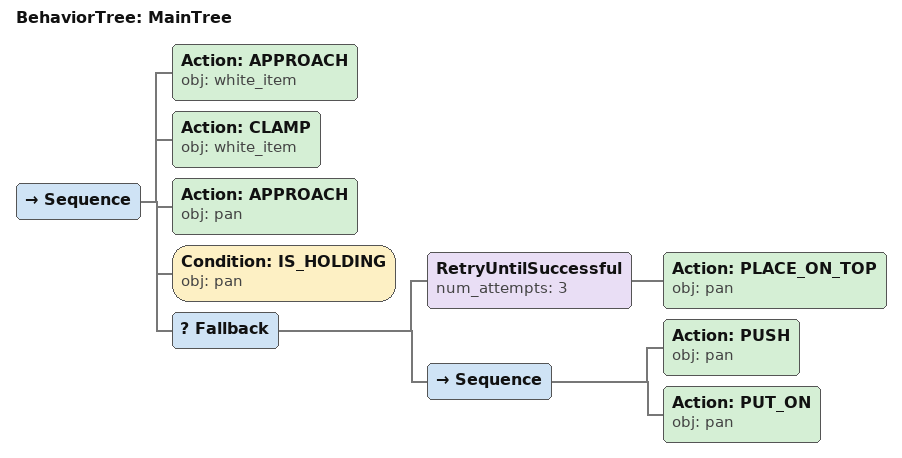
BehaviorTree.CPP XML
<root main_tree_to_execute="MainTree">
  <BehaviorTree ID="MainTree">
    <Sequence>
      <!-- Approach white_item -->
      <Action ID="APPROACH" obj="white_item" />
      <!-- Clamp white_item -->
      <Action ID="CLAMP" obj="white_item" />
      <!-- Approach pan -->
      <Action ID="APPROACH" obj="pan" />
      <!-- Check pan is holding before PLACE_ON_TOP -->
      <Condition ID="IS_HOLDING" obj="pan" />
      <!-- Fallback: if PLACE_ON_TOP pan fails, try alternative to reposition -->
      <Fallback>
        <!-- Retry PLACE_ON_TOP pan up to 3 attempts -->
        <RetryUntilSuccessful num_attempts="3">
          <!-- Place on pan -->
          <Action ID="PLACE_ON_TOP" obj="pan" />
        </RetryUntilSuccessful>
        <Sequence>
          <!-- Push pan forward toward front edge of table -->
          <Action ID="PUSH" obj="pan" />
          <!-- Place on pan -->
          <Action ID="PUT_ON" obj="pan" />
        </Sequence>
      </Fallback>
    </Sequence>
  </BehaviorTree>
</root>
